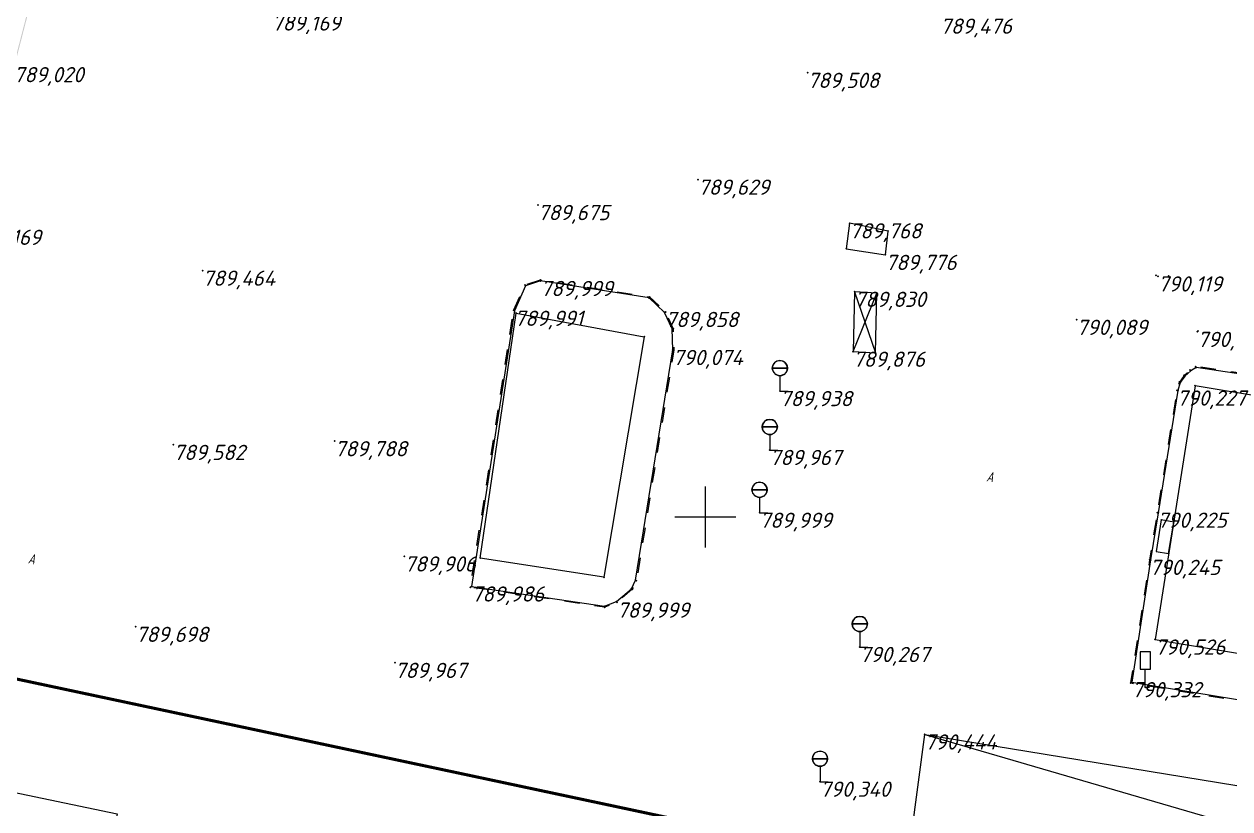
# Model space of a CAD drawing. Header units: metres. Extents: x 629572 to 645168, y 4785785 to 4790166.
# Drawn here: x 634633 to 634751.6, y 4788271.3 to 4788348.5 of the extents above; entities that cross this region are included whole.
import ezdxf

# ---------------------------------------------------------------- set-up
doc = ezdxf.new("R2010")
doc.units = ezdxf.units.M
for name, pattern in [('Сплошная', [0]), ('Сплошная_0_50', [0]), ('Штриховая 1.5-1.5', [3, 1.5, -1.5])]:
    doc.linetypes.add(name, pattern=pattern)
doc.layers.get('0').update_dxf_attribs({"linetype": 'CONTINUOUS'})
for name, color, linetype in [('Бензоколонка', 7, 'CONTINUOUS'), ('Газопровод подземный', 7, 'CONTINUOUS'), ('Дороги', 7, 'CONTINUOUS'), ('Дороги с покрытием (край_ бровка)', 7, 'CONTINUOUS'), ('Дорожн. знаки (прочие)', 7, 'CONTINUOUS'), ('Здания и строения', 7, 'CONTINUOUS'), ('красная линия', 7, 'CONTINUOUS'), ('Нурсултан', 7, 'CONTINUOUS'), ('Ограды каменные и жб (H более 1м) - по краю', 7, 'CONTINUOUS'), ('Проезжие части улиц и тротуаров (без бортового камня)', 7, 'CONTINUOUS'), ('Сетка координатная', 7, 'CONTINUOUS'), ('Тротуары и пешеходные дорожки (бордюр)', 7, 'CONTINUOUS')]:
    doc.layers.add(name, color=color, linetype=linetype)
doc.styles.add('ISOCPEUR', font='isocpeui.ttf')
doc.styles.get("Standard").update_dxf_attribs({"font": 'isocpeui.ttf'})
doc.linetypes.add('GAZ_PODZ', pattern='A,4,-2.2,["|",Standard,S=1.8,R=0,X=-1.5,Y=-1],0,["-",Standard,S=1.5,R=0,X=-1.5,Y=0.05],4,-2,10,-2', length=24.2)

# ---------------------------------------------------------------- blocks, each defined once
blk = doc.blocks.new('84 - 96 бензоколон')
at = {"color": 7, "linetype": 'Continuous', "lineweight": 0, "flags": 128}
for points in [[(0, 3), (-0.29, 2.94), (-0.53, 2.78), (-0.69, 2.54), (-0.75, 2.25), (0.75, 2.25), (0.69, 2.54), (0.53, 2.78), (0.29, 2.94), (0, 3)], [(0, 3), (0.23, 2.96), (0.44, 2.86), (0.61, 2.69), (0.71, 2.48), (0.75, 2.25), (0.71, 2.02), (0.61, 1.81), (0.44, 1.64), (0.23, 1.54), (0, 1.5), (-0.23, 1.54), (-0.44, 1.64), (-0.61, 1.81), (-0.71, 2.02), (-0.75, 2.25), (-0.71, 2.48), (-0.61, 2.69), (-0.44, 2.86), (-0.23, 2.96), (0, 3)]]:
    blk.add_lwpolyline(points, close=True, dxfattribs=at)
at = {"color": 7, "linetype": 'Continuous', "lineweight": 0, "true_color": 0xffffff, "flags": 128}
blk.add_lwpolyline([(0.75, 2.25), (-0.75, 2.25), (-0.68, 1.92), (-0.47, 1.66), (-0.17, 1.52), (0.17, 1.52), (0.47, 1.66), (0.68, 1.92), (0.75, 2.25)], close=True, dxfattribs=at)
at = {"color": 7, "linetype": 'Continuous', "lineweight": 0, "flags": 128}
blk.add_lwpolyline([(0, 1.5), (0, -0.02), (0.81, -0.02)], dxfattribs=at)
at = {"color": 7, "style": 'ISOCPEUR', "flags": 1}
for tag in ['X', 'Имя объекта CREDO-III', 'Код объекта CREDO-III', 'Отметка', 'Y']:
    blk.add_attdef(tag, (0, 0), '', height=2.5, dxfattribs=at)
blk = doc.blocks.new('15 - 206.3.а знаки дорожн прочие')
at = {"color": 7, "linetype": 'Continuous', "lineweight": 0, "true_color": 0xffffff, "flags": 128}
blk.add_lwpolyline([(0.5, 3.5), (-0.5, 3.5), (-0.5, 1.8), (0, 1.8), (0.5, 1.8), (0.5, 3.5)], close=True, dxfattribs=at)
at = {"color": 7, "linetype": 'Continuous', "lineweight": 0, "flags": 128}
blk.add_lwpolyline([(0.4, 0), (0, 0), (0, 1.8)], dxfattribs=at)
at = {"color": 7, "style": 'ISOCPEUR', "flags": 1}
for tag in ['X', 'Имя объекта CREDO-III', 'Код объекта CREDO-III', 'Отметка', 'Номер', 'Примечание', 'Y']:
    blk.add_attdef(tag, (0, 0), '', height=2.5, dxfattribs=at)
blk = doc.blocks.new('Крест')
at = {"color": 0, "linetype": 'Continuous', "lineweight": 0, "flags": 128}
for points in [[(0, -1), (0, 1)], [(-1, 0), (1, 0)]]:
    blk.add_lwpolyline(points, dxfattribs=at)

msp = doc.modelspace()

# ---------------------------------------------------------------- hatches: boundary and pattern name
at = {"layer": 'Ограды каменные и жб (H более 1м) - по краю'}
msp.add_hatch(color=7, dxfattribs=at).paths.add_polyline_path([(634632.458, 4788346.286), (634631.935, 4788344.263), (634631.935, 4788344.262), (634631.935, 4788344.262), (634631.747, 4788343.52), (634631.228, 4788341.47), (634631.325, 4788341.445), (634631.844, 4788343.496), (634632.031, 4788344.238), (634632.005, 4788344.244), (634631.983, 4788344.25), (634632.005, 4788344.244), (634632.005, 4788344.244), (634632.031, 4788344.238), (634632.555, 4788346.261), (634633.314, 4788349.194), (634633.326, 4788349.242), (634633.278, 4788349.255), (634632.31, 4788349.505), (634632.262, 4788349.518), (634632.249, 4788349.469), (634631.49, 4788346.537), (634630.966, 4788344.513), (634630.966, 4788344.51), (634630.965, 4788344.508), (634630.777, 4788343.766), (634630.259, 4788341.715), (634630.356, 4788341.691), (634630.874, 4788343.741), (634631.062, 4788344.483), (634631.063, 4788344.485), (634631.063, 4788344.488), (634631.587, 4788346.512), (634632.333, 4788349.396), (634633.205, 4788349.17)])

# ---------------------------------------------------------------- linework, layer by layer
at = {"layer": 'Газопровод подземный', "color": 50, "linetype": 'GAZ_PODZ', "lineweight": 13, "ltscale": 0.5, "flags": 128}
msp.add_lwpolyline([(634623.804, 4788392.283), (634604.968, 4788292.409), (634611.209, 4788277.256), (634642.146, 4788270.788), (634636.434, 4788237.624), (634765.707, 4788220.869)], dxfattribs=at)
at = {"layer": 'Дороги с покрытием (край_ бровка)', "color": 251, "linetype": 'Сплошная', "lineweight": 0, "true_color": 0x636466, "flags": 128}
msp.add_lwpolyline([(634798.193, 4788306.665), (634783.959, 4788309), (634771.093, 4788311.115), (634754.828, 4788313.719), (634748.235, 4788314.687), (634747.709, 4788314.373), (634747.137, 4788313.849), (634746.689, 4788313.218), (634746.449, 4788312.42), (634744.524, 4788300.412), (634743.767, 4788295.776), (634741.922, 4788283.761), (634796.283, 4788274.826), (634798.896, 4788289.913), (634795.741, 4788290.314), (634798.193, 4788306.665)], close=True, dxfattribs=at)
at = {"layer": 'Здания и строения', "color": 8, "linetype": 'Сплошная', "lineweight": 0, "flags": 128}
for points in [[(634714.167, 4788328.885), (634713.842, 4788326.383), (634717.702, 4788325.782), (634717.953, 4788328.122), (634714.167, 4788328.885)], [(634714.667, 4788322.153), (634714.511, 4788316.26), (634716.704, 4788316.125), (634716.86, 4788322.018), (634714.667, 4788322.153)], [(634681.38, 4788320.044), (634693.988, 4788317.718), (634690.024, 4788294.061), (634677.855, 4788295.953), (634681.38, 4788320.044)], [(634744.211, 4788287.952), (634792.842, 4788279.87), (634796.769, 4788304.819), (634748.138, 4788312.901), (634744.211, 4788287.952)], [(634744.824, 4788299.705), (634744.312, 4788296.615), (634745.541, 4788296.4), (634746.053, 4788299.49), (634744.824, 4788299.705)], [(634802.987, 4788265.291), (634801.663, 4788255.233), (634720.257, 4788268.74), (634721.558, 4788278.617), (634802.987, 4788265.291)]]:
    msp.add_lwpolyline(points, close=True, dxfattribs=at)
for points in [[(634714.511, 4788316.26), (634716.86, 4788322.018)], [(634714.667, 4788322.153), (634716.704, 4788316.125)], [(634721.558, 4788278.617), (634801.663, 4788255.233)]]:
    msp.add_lwpolyline(points, dxfattribs=at)
at = {"layer": 'красная линия', "color": 1, "linetype": 'Сплошная_0_50', "lineweight": 0, "true_color": 0xff0000, "const_width": 0.3, "elevation": 794.579, "flags": 128}
msp.add_lwpolyline([(635401.641, 4788148.595), (634957.655, 4788205.711), (634868.946, 4788233.682), (634603.956, 4788290.084), (634469.438, 4788276.801), (634466.442, 4788288.998), (634455.452, 4788300.111), (634423.85, 4788288.187), (634367.861, 4788295.693), (634267.843, 4788409.4), (634475.845, 4788682.207), (634474.555, 4788790.795), (634449.85, 4788818.401), (634024.042, 4788644.6), (633889.34, 4788556.209), (633827.944, 4788529.992), (633792.752, 4788543.316), (633784.34, 4788495.79), (633741.538, 4788462.098), (633741.25, 4788461.815), (633707.246, 4788430.797), (633615.343, 4788446.001), (633603.65, 4788448.117), (633593.847, 4788448.295), (633403.135, 4788458.998), (633383.735, 4788456.919), (632950.737, 4788523.705), (632422.446, 4788608.882), (631759.541, 4788723.01), (631749.061, 4788727.901), (631729.34, 4788731.902), (631702.953, 4788733.892), (631676.149, 4788739.917), (631633.151, 4788748.593), (631552.757, 4788764.604), (631505.748, 4788774.005), (631486.053, 4788777.916), (631418.334, 4788781.792), (630663.641, 4788895.085)], dxfattribs=at)
at = {"layer": 'Нурсултан', "color": 7}
for p in [(634710.037, 4788343.691, 2.831), (634699.274, 4788333.186, 2.952), (634683.522, 4788330.686, 2.998), (634714.167, 4788328.885, 3.091), (634717.953, 4788328.122, 3.122), (634713.842, 4788326.383, 3.08), (634717.702, 4788325.782, 3.099), (634650.548, 4788324.234, 2.787), (634744.287, 4788323.777, 3.292), (634744.492, 4788323.666, 3.442), (634745.552, 4788323.71, 3.306), (634682.243, 4788322.824, 3.028), (634682.316, 4788322.743, 3.178), (634683.779, 4788323.319, 3.172), (634683.787, 4788323.217, 3.322), (634745.562, 4788323.609, 3.456), (634694.462, 4788321.541, 3.326), (634694.508, 4788321.635, 3.176), (634714.667, 4788322.153, 3.153), (634681.127, 4788320.314, 3.164), (634681.224, 4788320.286, 3.314), (634695.989, 4788320.112, 3.331), (634696.072, 4788320.172, 3.181), (634681.38, 4788320.044, 3.16), (634736.486, 4788319.399, 3.412), (634693.988, 4788317.718, 3.032), (634696.735, 4788318.488, 3.371), (634696.834, 4788318.511, 3.221), (634748.367, 4788318.209, 3.406), (634748.423, 4788318.302, 3.556), (634696.786, 4788316.428, 3.397), (634696.886, 4788316.421, 3.247), (634714.511, 4788316.26, 3.199), (634716.704, 4788316.125, 3.21), (634747.649, 4788314.454, 3.515), (634747.709, 4788314.373, 3.665), (634748.214, 4788314.791, 3.533), (634748.235, 4788314.687, 3.683), (634746.598, 4788313.263, 3.507), (634746.689, 4788313.218, 3.657), (634747.062, 4788313.916, 3.496), (634747.137, 4788313.849, 3.646), (634707.324, 4788312.388, 3.261), (634746.351, 4788312.442, 3.55), (634746.449, 4788312.42, 3.7), (634748.138, 4788312.901, 3.85), (634647.69, 4788307.098, 2.905), (634663.542, 4788307.457, 3.111), (634706.322, 4788306.596, 3.29), (634705.321, 4788300.422, 3.322), (634744.425, 4788300.428, 3.548), (634744.524, 4788300.412, 3.698), (634744.824, 4788299.705, 3.909), (634670.4, 4788296.125, 3.229), (634677.855, 4788295.953, 3.118), (634743.668, 4788295.792, 3.568), (634743.767, 4788295.776, 3.718), (634690.024, 4788294.061, 3.169), (634676.896, 4788293.086, 3.159), (634677.01, 4788293.17, 3.309), (634692.722, 4788292.942, 3.48), (634692.803, 4788292.88, 3.33), (634693.124, 4788293.774, 3.427), (634693.22, 4788293.744, 3.277), (634691.249, 4788291.673, 3.472), (634690.075, 4788291.222, 3.414), (634690.086, 4788291.119, 3.264), (634691.301, 4788291.586, 3.322), (634643.99, 4788289.203, 3.021), (634715.172, 4788287.221, 3.59), (634744.211, 4788287.952, 3.849), (634669.462, 4788285.657, 3.29), (634741.808, 4788283.678, 3.505), (634741.922, 4788283.761, 3.655), (634743.246, 4788283.233, 3.687), (634721.558, 4788278.617, 3.767), (634711.264, 4788273.97, 3.663)]:
    msp.add_point(p, dxfattribs=at)
at = {"layer": 'Проезжие части улиц и тротуаров (без бортового камня)', "linetype": 'Штриховая 1.5-1.5', "lineweight": 0, "flags": 128}
for points in [[(634681.127, 4788320.314), (634682.243, 4788322.824), (634683.779, 4788323.319), (634694.508, 4788321.635), (634696.072, 4788320.172), (634696.834, 4788318.511), (634696.886, 4788316.421), (634693.22, 4788293.744), (634692.803, 4788292.88), (634691.301, 4788291.586), (634690.086, 4788291.119), (634676.896, 4788293.086), (634681.127, 4788320.314)], [(634796.365, 4788274.711), (634799.012, 4788289.999), (634795.843, 4788290.386), (634798.307, 4788306.748), (634783.975, 4788309.099), (634771.109, 4788311.214), (634754.843, 4788313.818), (634748.214, 4788314.791), (634747.649, 4788314.454), (634747.062, 4788313.916), (634746.598, 4788313.263), (634746.351, 4788312.442), (634744.425, 4788300.428), (634743.668, 4788295.792), (634741.808, 4788283.678), (634796.365, 4788274.711)]]:
    msp.add_lwpolyline(points, close=True, dxfattribs=at)
at = {"layer": 'Тротуары и пешеходные дорожки (бордюр)', "color": 7, "linetype": 'Сплошная', "lineweight": 0, "flags": 128}
msp.add_lwpolyline([(634681.224, 4788320.286), (634677.01, 4788293.17), (634690.075, 4788291.222), (634691.249, 4788291.673), (634692.722, 4788292.942), (634693.124, 4788293.774), (634696.786, 4788316.428), (634696.735, 4788318.488), (634695.989, 4788320.112), (634694.462, 4788321.541), (634683.787, 4788323.217), (634682.316, 4788322.743), (634681.224, 4788320.286)], close=True, dxfattribs=at)

# ---------------------------------------------------------------- block references
at = {"layer": 'Бензоколонка', "color": 7, "linetype": 'Continuous'}
for p in [(634707.324, 4788312.388, 795.239), (634706.322, 4788306.596, 795.239), (634705.321, 4788300.422, 795.239), (634715.172, 4788287.221, 795.239), (634711.264, 4788273.97, 795.239)]:
    msp.add_blockref('84 - 96 бензоколон', p, dxfattribs=at)
at = {"layer": 'Дорожн. знаки (прочие)', "color": 7, "linetype": 'Continuous'}
msp.add_blockref('15 - 206.3.а знаки дорожн прочие', (634743.246, 4788283.233, 795.239), dxfattribs=at)
at = {"layer": 'Сетка координатная', "color": 136, "linetype": 'Continuous', "true_color": 0x008080, "xscale": 3, "yscale": 3}
msp.add_blockref('Крест', (634700, 4788300), dxfattribs=at)

# ---------------------------------------------------------------- texts
at = {"layer": 'Дороги', "color": 0, "style": 'ISOCPEUR', "width": 0.75}
for p in [(634727.593, 4788303.509), (634633.357, 4788295.434)]:
    msp.add_text('А', height=1, rotation=350.59226, dxfattribs=at).set_placement(p)
at = {"layer": 'Нурсултан', "color": 251, "char_height": 1.5, "attachment_point": 1, "style": 'ISOCPEUR'}
for s, insert in [('789,169', (634657.373, 4788349.329, 2.492)), ('789,476', (634723.078, 4788349.02, 2.799)), ('789,020', (634631.983, 4788344.25, 2.343)), ('789,508', (634710.037, 4788343.691, 2.831)), ('789,629', (634699.274, 4788333.186, 2.952)), ('789,675', (634683.522, 4788330.686, 2.998)), ('789,768', (634714.167, 4788328.885, 3.091)), ('789,169', (634627.936, 4788328.253, 2.492)), ('789,776', (634717.702, 4788325.782, 3.099)), ('789,464', (634650.548, 4788324.234, 2.787)), ('790,119', (634744.492, 4788323.666, 3.442)), ('789,999', (634683.787, 4788323.217, 3.322)), ('789,830', (634714.667, 4788322.153, 3.153)), ('789,991', (634681.224, 4788320.286, 3.314)), ('789,858', (634696.072, 4788320.172, 3.181)), ('790,089', (634736.486, 4788319.399, 3.412)), ('790,083', (634748.367, 4788318.209, 3.406)), ('790,074', (634696.786, 4788316.428, 3.397)), ('789,876', (634714.511, 4788316.26, 3.199)), ('789,938', (634707.324, 4788312.388, 3.261)), ('790,227', (634746.351, 4788312.442, 3.55)), ('789,582', (634647.69, 4788307.098, 2.905)), ('789,788', (634663.542, 4788307.457, 3.111)), ('789,967', (634706.322, 4788306.596, 3.29)), ('789,999', (634705.321, 4788300.422, 3.322)), ('790,225', (634744.425, 4788300.428, 3.548)), ('789,906', (634670.4, 4788296.125, 3.229)), ('790,245', (634743.668, 4788295.792, 3.568)), ('789,986', (634677.01, 4788293.17, 3.309)), ('789,999', (634691.301, 4788291.586, 3.322)), ('789,698', (634643.99, 4788289.203, 3.021)), ('790,267', (634715.172, 4788287.221, 3.59)), ('790,526', (634744.211, 4788287.952, 3.849)), ('789,967', (634669.462, 4788285.657, 3.29)), ('790,332', (634741.922, 4788283.761, 3.655)), ('790,444', (634721.558, 4788278.617, 3.767)), ('790,340', (634711.264, 4788273.97, 3.663))]:
    msp.add_mtext(s, dxfattribs=dict(at, insert=insert))

doc.saveas('drawing.dxf')
